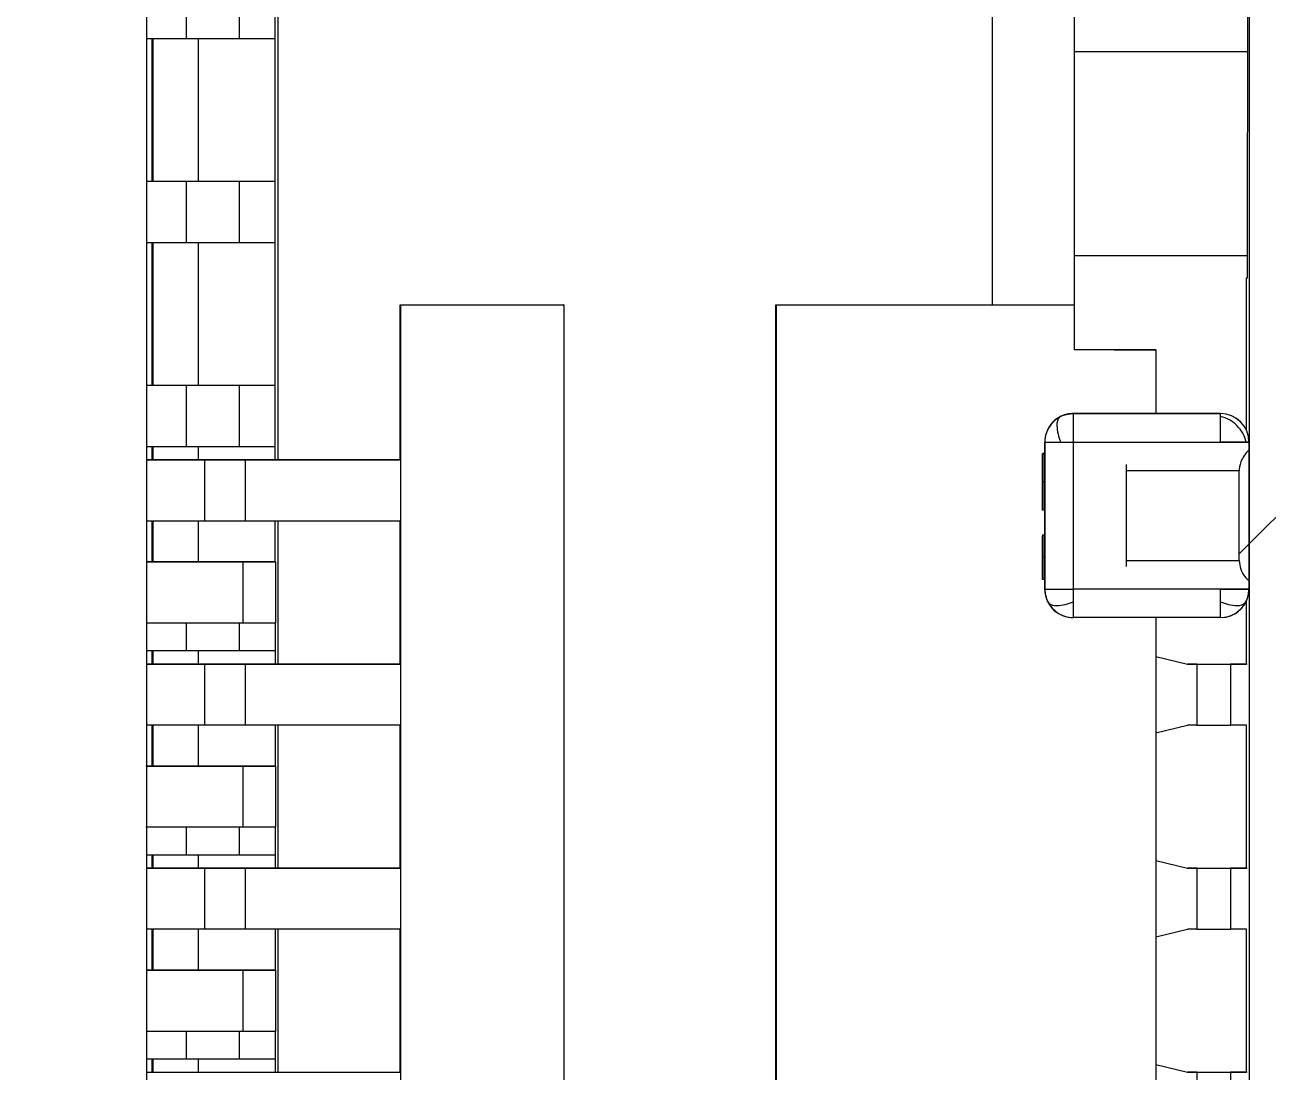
# Model space of a CAD drawing. Header units: millimetres. Extents: x -1 to 366, y 0 to 340.
# Drawn here: x 155.072 to 158.117, y 260.405 to 262.971 of the extents above; entities that cross this region are included whole.
import ezdxf

# ---------------------------------------------------------------- set-up
doc = ezdxf.new("R2010")
doc.units = ezdxf.units.MM
pattern_1 = [(45, (-418.589, -72.4933), (-2.245064, 2.245064), [])]

msp = doc.modelspace()

# ---------------------------------------------------------------- hatches: boundary and pattern name
at = {"linetype": 'Continuous', "lineweight": 18}
h = msp.add_hatch(dxfattribs=at)
h.set_pattern_fill('ANSI31', style=0)
h.set_pattern_definition(pattern_1)
h.paths.add_polyline_path([(158.0699, 268.3267), (158.0699, 246.3457), (158.8696, 246.3457), (158.8696, 268.3267)], flags=0)
h = msp.add_hatch(dxfattribs=at)
h.set_pattern_fill('ANSI31', style=0)
h.set_pattern_definition(pattern_1)
edge = h.paths.add_edge_path(flags=0)
edge.add_line((155.3696, 249.1175), (155.3696, 265.6272))
edge.add_ellipse((-0.1292, 267.3724), major_axis=(-2090.9818, 0), ratio=0.000836927, start_angle=94.2208639, end_angle=94.2648177, ccw=False)
edge.add_line((153.7699, 265.6271), (153.7699, 249.1176))
edge.add_ellipse((-0.1292, 247.3724), major_axis=(-2090.9818, 0), ratio=0.000836927, start_angle=265.7351823, end_angle=265.7791361, ccw=False)
h = msp.add_hatch(dxfattribs=at)
h.set_pattern_fill('ANSI31', style=0)
h.set_pattern_definition(pattern_1)
edge = h.paths.add_edge_path(flags=0)
edge.add_spline(control_points=[(158.0458, 261.8783), (158.0458, 261.8416), (158.0458, 261.805), (158.0458, 261.7683), (158.0458, 261.7316), (158.0458, 261.695), (158.0458, 261.6583)], knot_values=[0, 0, 0, 0, 0.00011, 0.00011, 0.00011, 0.00022, 0.00022, 0.00022, 0.00022], weights=[1, 1, 1, 1, 1, 1, 1], degree=3, periodic=0)
edge.add_spline(control_points=[(158.0458, 261.6583), (158.0457, 261.6512), (158.0471, 261.644), (158.0495, 261.6373), (158.052, 261.6307), (158.0555, 261.6243), (158.0598, 261.6187), (158.0628, 261.6148), (158.0662, 261.6111), (158.0699, 261.6079)], knot_values=[0, 0, 0, 0, 0.000021, 0.000021, 0.000021, 0.000043, 0.000043, 0.000043, 0.000057, 0.000057, 0.000057, 0.000057], weights=[1, 1, 1, 1, 1, 1, 1, 1, 1, 1], degree=3, periodic=0)
edge.add_line((158.0699, 261.6079), (158.0699, 261.9287))
edge.add_spline(control_points=[(158.0699, 261.9287), (158.0691, 261.928), (158.0683, 261.9273), (158.0675, 261.9265), (158.0612, 261.9205), (158.0559, 261.9133), (158.0521, 261.9054), (158.0486, 261.8981), (158.0463, 261.8898), (158.0458, 261.8817), (158.0458, 261.8805), (158.0458, 261.8794), (158.0458, 261.8783)], knot_values=[0.000058, 0.000058, 0.000058, 0.000058, 0.000061, 0.000061, 0.000061, 0.000087, 0.000087, 0.000087, 0.000112, 0.000112, 0.000112, 0.000115, 0.000115, 0.000115, 0.000115], weights=[1, 1, 1, 1, 1, 1, 1, 1, 1, 1, 1, 1, 1], degree=3, periodic=0)

# ---------------------------------------------------------------- linework, layer by layer
at = {"color": 7, "linetype": 'Continuous', "lineweight": 25}
for p, q in [((158.0699, 268.3267), (158.0699, 261.6108)), ((155.3696, 265.6272), (155.3696, 249.1175)), ((155.6912, 264.2546), (155.6912, 261.9046)), ((155.6851, 261.9046), (155.6851, 264.0046)), ((157.4412, 262.2846), (157.4412, 263.8746)), ((157.4414, 262.2846), (157.4414, 263.8746)), ((157.6414, 263.8746), (157.6414, 262.2846)), ((155.4671, 263.0866), (155.4671, 262.9366)), ((155.5971, 262.9366), (155.5971, 263.0866)), ((155.4671, 262.9366), (155.3696, 262.9366)), ((155.3827, 262.9366), (155.3827, 262.5866)), ((155.3862, 262.5866), (155.3862, 262.9366)), ((155.5971, 262.9366), (155.4671, 262.9366)), ((155.4964, 262.9366), (155.4964, 262.5866)), ((155.4965, 262.9366), (155.4965, 262.5866)), ((155.6851, 262.9366), (155.5971, 262.9366)), ((158.0665, 262.9046), (157.6414, 262.9046)), ((155.4671, 262.5866), (155.3696, 262.5866)), ((155.4671, 262.5866), (155.4671, 262.4366)), ((155.5971, 262.5866), (155.4671, 262.5866)), ((155.5971, 262.4366), (155.5971, 262.5866)), ((155.6851, 262.5866), (155.5971, 262.5866)), ((155.4671, 262.4366), (155.3696, 262.4366)), ((155.3827, 262.4366), (155.3827, 262.0866)), ((155.3862, 262.0866), (155.3862, 262.4366)), ((155.5971, 262.4366), (155.4671, 262.4366)), ((155.4964, 262.4366), (155.4964, 262.0866)), ((155.4965, 262.4366), (155.4965, 262.0866)), ((155.6851, 262.4366), (155.5971, 262.4366)), ((158.0662, 262.4046), (157.6414, 262.4046)), ((158.0636, 261.9771), (158.0636, 262.3507)), ((158.0636, 262.3507), (158.066, 262.3507)), ((158.0636, 262.3507), (158.066, 262.3507)), ((155.9912, 262.2846), (155.9916, 262.2846)), ((155.9912, 261.9046), (155.9912, 262.2846)), ((155.9912, 262.2846), (156.3912, 262.2846)), ((155.9916, 262.2846), (155.9916, 247.8296)), ((155.9916, 262.2846), (156.3916, 262.2846)), ((156.3916, 262.2846), (156.3912, 262.2846)), ((156.3916, 262.2846), (156.3916, 247.8296)), ((156.9112, 262.2846), (156.9116, 262.2846)), ((156.9112, 262.2846), (157.4412, 262.2846)), ((156.9112, 247.8296), (156.9112, 262.2846)), ((156.9116, 262.2846), (157.6416, 262.2846)), ((156.9116, 262.2846), (156.9116, 247.8296)), ((157.4412, 262.2846), (157.4414, 262.2846)), ((157.4414, 262.2846), (157.6414, 262.2846)), ((157.6414, 262.2846), (157.6416, 262.2846)), ((157.6416, 262.2846), (157.6416, 262.1746)), ((157.8416, 262.1746), (157.6416, 262.1746)), ((157.7395, 262.1746), (157.6416, 262.1746)), ((157.7395, 262.1746), (157.8395, 262.1746)), ((157.8395, 262.1746), (157.8416, 262.1746)), ((157.8416, 262.1746), (157.8416, 262.0183)), ((155.4671, 262.0866), (155.3696, 262.0866)), ((155.4671, 262.0866), (155.4671, 261.9366)), ((155.5971, 262.0866), (155.4671, 262.0866)), ((155.5971, 261.9366), (155.5971, 262.0866)), ((155.6851, 262.0866), (155.5971, 262.0866)), ((157.6396, 262.0183), (157.6398, 262.0183)), ((157.6396, 262.0183), (157.9996, 262.0183)), ((157.9996, 262.0183), (157.6396, 262.0183)), ((157.6398, 262.0183), (157.9998, 262.0183)), ((157.9996, 262.0183), (157.9998, 262.0183)), ((155.4671, 261.9366), (155.3696, 261.9366)), ((155.3827, 261.9366), (155.3827, 261.9046)), ((155.3862, 261.9046), (155.3862, 261.9366)), ((155.5971, 261.9366), (155.4671, 261.9366)), ((155.4964, 261.9366), (155.4964, 261.9046)), ((155.4965, 261.9366), (155.4965, 261.9046)), ((155.6851, 261.9366), (155.5971, 261.9366)), ((157.5692, 261.9483), (157.5691, 261.9483)), ((157.5691, 261.9483), (157.5691, 261.92)), ((157.5692, 261.9483), (157.5692, 261.92)), ((157.5692, 261.9483), (157.5692, 261.92)), ((157.5696, 261.9483), (157.5692, 261.9483)), ((157.5696, 261.9483), (157.5698, 261.9483)), ((157.5696, 261.5883), (157.5696, 261.9483)), ((157.5696, 261.9483), (157.5696, 261.5883)), ((157.5698, 261.5883), (157.5698, 261.9483)), ((157.5698, 261.9483), (157.6085, 261.9483)), ((157.6085, 261.9483), (157.6398, 261.9483)), ((157.6398, 261.5883), (157.6398, 261.9483)), ((157.6398, 261.9483), (157.9998, 261.9483)), ((158.0624, 261.9483), (157.9998, 261.9483)), ((157.9998, 261.9483), (157.9998, 261.9482)), ((158.0698, 261.9483), (158.0624, 261.9483)), ((158.0699, 261.6079), (158.0699, 261.9287)), ((155.5119, 261.9046), (155.3696, 261.9046)), ((155.3696, 261.9046), (155.6113, 261.9046)), ((155.6114, 261.9046), (155.5115, 261.9046)), ((155.5115, 261.9046), (155.5119, 261.9046)), ((155.5119, 261.9046), (155.5119, 261.7546)), ((155.6113, 261.9046), (155.9913, 261.9046)), ((155.9914, 261.9046), (155.6114, 261.9046)), ((155.6114, 261.9046), (155.6114, 261.7546)), ((155.9914, 261.9046), (155.9913, 261.9046)), ((155.9914, 261.9046), (155.9914, 261.7546)), ((157.5643, 261.92), (157.5643, 261.92)), ((157.5643, 261.9196), (157.5643, 261.8918)), ((157.5645, 261.92), (157.5646, 261.92)), ((157.5695, 261.92), (157.5645, 261.92)), ((157.5646, 261.8918), (157.5645, 261.9196)), ((157.5646, 261.92), (157.5696, 261.92)), ((157.5695, 261.92), (157.5696, 261.92)), ((157.5644, 261.8933), (157.5643, 261.8933)), ((157.5643, 261.8873), (157.5643, 261.8725)), ((157.5643, 261.8725), (157.5643, 261.8725)), ((157.5644, 261.8725), (157.5643, 261.8725)), ((157.5644, 261.8933), (157.5646, 261.8933)), ((157.5644, 261.8933), (157.5644, 261.8933)), ((157.5644, 261.8387), (157.5644, 261.8706)), ((157.5644, 261.8387), (157.5644, 261.8706)), ((157.5644, 261.8704), (157.5644, 261.8388)), ((157.5645, 261.891), (157.5645, 261.891)), ((157.5645, 261.8804), (157.5645, 261.891)), ((157.5645, 261.891), (157.5645, 261.8804)), ((157.5645, 261.8804), (157.5645, 261.8102)), ((157.5645, 261.7861), (157.5645, 261.8804)), ((157.5645, 261.8804), (157.5645, 261.8804)), ((157.5645, 261.8804), (157.5645, 261.8804)), ((157.5645, 261.8704), (157.5645, 261.8388)), ((157.7698, 261.8783), (157.7698, 261.8932)), ((157.7698, 261.6583), (157.7698, 261.8783)), ((158.0458, 261.6583), (158.0458, 261.8783)), ((157.5644, 261.8577), (157.5643, 261.8577)), ((157.5644, 261.8426), (157.5643, 261.8426)), ((157.5643, 261.8403), (157.5643, 261.7864)), ((157.5644, 261.8403), (157.5643, 261.8403)), ((157.5644, 261.8388), (157.5644, 261.8069)), ((157.5644, 261.8068), (157.5644, 261.8387)), ((157.5644, 261.8068), (157.5644, 261.8387)), ((157.5645, 261.8388), (157.5645, 261.8069)), ((157.5645, 261.8388), (157.5645, 261.8388)), ((157.5696, 261.8509), (157.5646, 261.8509)), ((157.5643, 261.7987), (157.5643, 261.8266)), ((157.5643, 261.8099), (157.5643, 261.7821)), ((157.5645, 261.8102), (157.5645, 261.8102)), ((157.5645, 261.8102), (157.5645, 261.8006)), ((157.5645, 261.7821), (157.5646, 261.8099)), ((157.5643, 261.7864), (157.5643, 261.7987)), ((157.5643, 261.7987), (157.5643, 261.7987)), ((157.5643, 261.7987), (157.5643, 261.7987)), ((157.5643, 261.7864), (157.5643, 261.7864)), ((157.5643, 261.7817), (157.5643, 261.7817)), ((157.5693, 261.7817), (157.5643, 261.7817)), ((157.5646, 261.7843), (157.5644, 261.7843)), ((157.5644, 261.7843), (157.5644, 261.7843)), ((157.5646, 261.8006), (157.5645, 261.8006)), ((157.5645, 261.7861), (157.5645, 261.7861)), ((157.5646, 261.7861), (157.5645, 261.7861)), ((157.5646, 261.7817), (157.5645, 261.7817)), ((157.5696, 261.7817), (157.5646, 261.7817)), ((157.5691, 261.7817), (157.5691, 261.721)), ((157.5692, 261.7817), (157.5692, 261.721)), ((157.5692, 261.7817), (157.5692, 261.721)), ((155.5119, 261.7546), (155.3696, 261.7546)), ((155.3827, 261.7546), (155.3827, 261.6546)), ((155.3862, 261.6546), (155.3862, 261.7546)), ((155.4964, 261.7546), (155.4964, 261.6546)), ((155.4965, 261.7546), (155.4965, 261.6546)), ((155.6114, 261.7546), (155.5115, 261.7546)), ((155.9914, 261.7546), (155.6114, 261.7546)), ((155.6851, 261.6546), (155.6851, 261.7546)), ((155.6912, 261.7546), (155.6912, 261.4046)), ((155.9912, 261.4046), (155.9912, 261.7546)), ((157.5643, 261.7066), (157.5643, 261.7188)), ((157.5643, 261.7188), (157.5643, 261.7188)), ((157.5643, 261.7188), (157.5643, 261.7039)), ((157.5644, 261.7188), (157.5643, 261.7188)), ((157.5644, 261.721), (157.5645, 261.721)), ((157.5644, 261.7188), (157.5644, 261.6828)), ((157.5644, 261.6828), (157.5644, 261.7188)), ((157.5644, 261.7188), (157.5644, 261.7188)), ((157.5645, 261.721), (157.5695, 261.721)), ((157.5643, 261.7066), (157.5643, 261.7066)), ((157.5644, 261.6664), (157.5644, 261.6983)), ((157.5644, 261.6981), (157.5644, 261.6665)), ((157.5644, 261.6828), (157.5645, 261.6828)), ((157.5644, 261.6715), (157.5644, 261.6828)), ((157.5644, 261.6828), (157.5644, 261.6828)), ((157.5645, 261.6828), (157.5644, 261.6828)), ((157.5645, 261.6664), (157.5645, 261.6983)), ((157.5645, 261.6981), (157.5645, 261.6665)), ((157.5645, 261.6828), (157.5645, 261.668)), ((157.5695, 261.6983), (157.5695, 261.6664)), ((155.6053, 261.6546), (155.3696, 261.6546)), ((155.3696, 261.6546), (155.5046, 261.6546)), ((155.5046, 261.6546), (155.505, 261.6546)), ((155.505, 261.6546), (155.6051, 261.6546)), ((155.6051, 261.6546), (155.6851, 261.6546)), ((155.6853, 261.6546), (155.6053, 261.6546)), ((155.6053, 261.6546), (155.6053, 261.5046)), ((155.6851, 261.6546), (155.6853, 261.6546)), ((155.6853, 261.6546), (155.6853, 261.5046)), ((157.5644, 261.6715), (157.5645, 261.6715)), ((157.5644, 261.6306), (157.5644, 261.6715)), ((157.5645, 261.6715), (157.5644, 261.6306)), ((157.5644, 261.6141), (157.5644, 261.6715)), ((157.5644, 261.6715), (157.5644, 261.6715)), ((157.5645, 261.668), (157.5644, 261.6141)), ((157.5644, 261.6665), (157.5644, 261.6346)), ((157.5644, 261.6345), (157.5644, 261.6664)), ((157.5645, 261.6665), (157.5645, 261.6346)), ((157.5695, 261.6665), (157.5645, 261.6665)), ((157.5645, 261.6345), (157.5645, 261.6664)), ((157.5695, 261.6664), (157.5695, 261.6345)), ((157.7698, 261.6433), (157.7698, 261.6583)), ((157.5644, 261.6414), (157.5643, 261.6414)), ((157.5643, 261.6331), (157.5643, 261.6182)), ((157.5643, 261.6273), (157.5643, 261.6331)), ((157.5643, 261.6283), (157.5643, 261.6283)), ((157.5693, 261.6119), (157.5643, 261.6119)), ((157.5644, 261.6141), (157.5644, 261.6141)), ((157.5645, 261.612), (157.5644, 261.612)), ((157.5695, 261.612), (157.5645, 261.612)), ((157.5691, 261.6119), (157.5691, 261.5883)), ((157.5692, 261.6119), (157.5692, 261.5883)), ((157.5692, 261.6119), (157.5692, 261.5883)), ((158.0699, 261.6079), (158.0699, 246.3457)), ((157.5692, 261.5883), (157.5691, 261.5883)), ((157.5696, 261.5883), (157.5692, 261.5883)), ((157.5696, 261.5883), (157.5698, 261.5883)), ((157.5698, 261.5883), (157.6398, 261.5883)), ((157.9998, 261.5883), (157.6398, 261.5883)), ((158.0699, 261.5883), (157.9845, 261.5883)), ((157.9998, 261.5884), (157.9998, 261.5883)), ((157.9998, 261.5883), (158.0698, 261.5883)), ((158.0636, 261.4046), (158.0636, 261.5595)), ((155.6053, 261.5046), (155.3696, 261.5046)), ((155.4671, 261.5046), (155.4671, 261.4366)), ((155.5971, 261.4366), (155.5971, 261.5046)), ((155.6853, 261.5046), (155.6053, 261.5046)), ((155.6851, 261.5046), (155.6851, 261.4046)), ((157.6396, 261.5183), (157.6398, 261.5183)), ((157.9998, 261.5183), (157.6398, 261.5183)), ((157.8416, 261.5183), (157.8416, 259.5036)), ((155.4671, 261.4366), (155.3696, 261.4366)), ((155.3827, 261.4366), (155.3827, 261.4046)), ((155.3862, 261.4046), (155.3862, 261.4366)), ((155.5971, 261.4366), (155.4671, 261.4366)), ((155.4964, 261.4366), (155.4964, 261.4046)), ((155.4965, 261.4366), (155.4965, 261.4046)), ((155.6851, 261.4366), (155.5971, 261.4366)), ((157.8416, 261.4232), (157.9195, 261.4046)), ((155.5119, 261.4046), (155.3696, 261.4046)), ((155.3696, 261.4046), (155.6113, 261.4046)), ((155.6114, 261.4046), (155.5115, 261.4046)), ((155.5115, 261.4046), (155.5119, 261.4046)), ((155.5119, 261.4046), (155.5119, 261.2546)), ((155.6113, 261.4046), (155.9913, 261.4046)), ((155.9914, 261.4046), (155.6114, 261.4046)), ((155.6114, 261.4046), (155.6114, 261.2546)), ((155.9914, 261.4046), (155.9913, 261.4046)), ((155.9914, 261.4046), (155.9914, 261.2546)), ((157.9421, 261.4046), (157.9195, 261.4046)), ((157.9195, 261.4046), (157.9968, 261.4046)), ((157.9421, 261.4046), (157.9421, 261.2546)), ((157.9421, 261.4046), (158.0248, 261.4046)), ((157.9968, 261.4046), (158.0452, 261.4046)), ((158.0653, 261.4046), (158.0248, 261.4046)), ((158.0248, 261.4046), (158.0248, 261.2546)), ((158.0452, 261.4046), (158.0636, 261.4046)), ((155.5119, 261.2546), (155.3696, 261.2546)), ((155.3827, 261.2546), (155.3827, 261.1546)), ((155.3862, 261.1546), (155.3862, 261.2546)), ((155.4964, 261.2546), (155.4964, 261.1546)), ((155.4965, 261.2546), (155.4965, 261.1546)), ((155.6114, 261.2546), (155.5115, 261.2546)), ((155.9914, 261.2546), (155.6114, 261.2546)), ((155.6851, 261.2546), (155.6851, 261.1546)), ((155.6912, 261.2546), (155.6912, 260.9046)), ((155.9912, 260.9046), (155.9912, 261.2546)), ((157.8416, 261.236), (157.9195, 261.2546)), ((157.9421, 261.2546), (157.9195, 261.2546)), ((157.9421, 261.2546), (158.0248, 261.2546)), ((158.0636, 261.2546), (158.0248, 261.2546)), ((158.0636, 260.9046), (158.0636, 261.2546)), ((155.6053, 261.1546), (155.3682, 261.1546)), ((155.3696, 261.1546), (155.5046, 261.1546)), ((155.5046, 261.1546), (155.505, 261.1546)), ((155.505, 261.1546), (155.6051, 261.1546)), ((155.6051, 261.1546), (155.6851, 261.1546)), ((155.6853, 261.1546), (155.6053, 261.1546)), ((155.6053, 261.1546), (155.6053, 261.0046)), ((155.6851, 261.1546), (155.6853, 261.1546)), ((155.6853, 261.1546), (155.6853, 261.0046)), ((155.6053, 261.0046), (155.3682, 261.0046)), ((155.4671, 261.0046), (155.4671, 260.9366)), ((155.5971, 260.9366), (155.5971, 261.0046)), ((155.6853, 261.0046), (155.6053, 261.0046)), ((155.6851, 261.0046), (155.6851, 260.9046)), ((155.4671, 260.9366), (155.3696, 260.9366)), ((155.3827, 260.9366), (155.3827, 260.9046)), ((155.3862, 260.9046), (155.3862, 260.9366)), ((155.5971, 260.9366), (155.4671, 260.9366)), ((155.4964, 260.9366), (155.4964, 260.9046)), ((155.4965, 260.9366), (155.4965, 260.9046)), ((155.6851, 260.9366), (155.5971, 260.9366)), ((157.8416, 260.9232), (157.9195, 260.9046)), ((155.5119, 260.9046), (155.3696, 260.9046)), ((155.3696, 260.9046), (155.6113, 260.9046)), ((155.6114, 260.9046), (155.5115, 260.9046)), ((155.5115, 260.9046), (155.5119, 260.9046)), ((155.5119, 260.9046), (155.5119, 260.7546)), ((155.6113, 260.9046), (155.9913, 260.9046)), ((155.9914, 260.9046), (155.6114, 260.9046)), ((155.6114, 260.9046), (155.6114, 260.7546)), ((155.9914, 260.9046), (155.9913, 260.9046)), ((155.9914, 260.9046), (155.9914, 260.7546)), ((157.9421, 260.9046), (157.9195, 260.9046)), ((157.9195, 260.9046), (157.9968, 260.9046)), ((157.9421, 260.9046), (157.9421, 260.7546)), ((157.9421, 260.9046), (158.0248, 260.9046)), ((157.9968, 260.9046), (158.0452, 260.9046)), ((158.0653, 260.9046), (158.0248, 260.9046)), ((158.0248, 260.9046), (158.0248, 260.7546)), ((158.0452, 260.9046), (158.0636, 260.9046)), ((155.5119, 260.7546), (155.3696, 260.7546)), ((155.3827, 260.7546), (155.3827, 260.6546)), ((155.3862, 260.6546), (155.3862, 260.7546)), ((155.4964, 260.7546), (155.4964, 260.6546)), ((155.4965, 260.7546), (155.4965, 260.6546)), ((155.6114, 260.7546), (155.5115, 260.7546)), ((155.9914, 260.7546), (155.6114, 260.7546)), ((155.6851, 260.7546), (155.6851, 260.6546)), ((155.6912, 260.7546), (155.6912, 260.4046)), ((155.9912, 260.4046), (155.9912, 260.7546)), ((157.8416, 260.736), (157.9195, 260.7546)), ((157.9421, 260.7546), (157.9195, 260.7546)), ((157.9421, 260.7546), (158.0248, 260.7546)), ((158.0636, 260.7546), (158.0248, 260.7546)), ((158.0636, 260.4046), (158.0636, 260.7546)), ((155.6053, 260.6546), (155.3696, 260.6546)), ((155.3696, 260.6546), (155.5046, 260.6546)), ((155.5046, 260.6546), (155.505, 260.6546)), ((155.505, 260.6546), (155.6051, 260.6546)), ((155.6051, 260.6546), (155.6851, 260.6546)), ((155.6853, 260.6546), (155.6053, 260.6546)), ((155.6053, 260.6546), (155.6053, 260.5046)), ((155.6851, 260.6546), (155.6853, 260.6546)), ((155.6853, 260.6546), (155.6853, 260.5046)), ((155.6053, 260.5046), (155.3696, 260.5046)), ((155.4671, 260.5046), (155.4671, 260.4366)), ((155.5971, 260.4366), (155.5971, 260.5046)), ((155.6853, 260.5046), (155.6053, 260.5046)), ((155.6851, 260.5046), (155.6851, 260.4046)), ((155.4671, 260.4366), (155.3696, 260.4366)), ((155.3827, 260.4366), (155.3827, 260.4046)), ((155.3862, 260.4046), (155.3862, 260.4366)), ((155.5971, 260.4366), (155.4671, 260.4366)), ((155.4964, 260.4366), (155.4964, 260.4046)), ((155.4965, 260.4366), (155.4965, 260.4046)), ((155.6851, 260.4366), (155.5971, 260.4366)), ((155.3696, 260.4046), (155.6113, 260.4046)), ((155.6113, 260.4046), (155.9913, 260.4046)), ((155.9914, 260.4046), (155.9913, 260.4046)), ((157.8416, 260.4232), (157.9195, 260.4046)), ((157.9421, 260.4046), (157.9195, 260.4046)), ((157.9195, 260.4046), (157.9968, 260.4046)), ((157.9421, 260.4046), (157.9421, 260.2546)), ((157.9421, 260.4046), (158.0248, 260.4046)), ((157.9968, 260.4046), (158.0452, 260.4046)), ((158.0653, 260.4046), (158.0248, 260.4046)), ((158.0248, 260.4046), (158.0248, 260.2546)), ((158.0452, 260.4046), (158.0636, 260.4046))]:
    msp.add_line(p, q, dxfattribs=at)
at = {"color": 7, "linetype": 'Continuous', "lineweight": 25, "flags": 128}
for points in [[(157.6154, 262.014), (157.626, 262.017), (157.6396, 262.0183)], [(157.6115, 262.0124), (157.6007, 262.0065), (157.5917, 261.9993)], [(157.6095, 262.0117), (157.6003, 262.0065), (157.5923, 262.0003)], [(157.6095, 262.0117), (157.6003, 262.0065), (157.5923, 262.0003)], [(157.5978, 262.0049), (157.5944, 262.0022), (157.5926, 262.0007)], [(157.6088, 262.0114), (157.6023, 262.0079), (157.5978, 262.0049)], [(157.5736, 261.565), (157.571, 261.5747), (157.5696, 261.5883)], [(157.5757, 261.5597), (157.5814, 261.5494), (157.5886, 261.5403)], [(157.6398, 261.557), (157.6398, 261.5607), (157.6398, 261.5645), (157.6398, 261.5683), (157.6398, 261.5722), (157.6398, 261.5762), (157.6398, 261.5802), (157.6398, 261.5843), (157.6398, 261.5883)], [(157.9998, 261.557), (157.9998, 261.5607), (157.9998, 261.5645), (157.9998, 261.5683), (157.9998, 261.5722), (157.9998, 261.5762), (157.9998, 261.5802), (157.9998, 261.5843), (157.9998, 261.5883)], [(157.5767, 261.5567), (157.581, 261.5494), (157.5873, 261.5414)], [(157.5767, 261.5567), (157.581, 261.5494), (157.5873, 261.5414)], [(157.5878, 261.5406), (157.5944, 261.5344), (157.5983, 261.5314)]]:
    msp.add_lwpolyline(points, dxfattribs=at)
at = {"color": 7, "linetype": 'Continuous', "lineweight": 25}
for centre, radius, start, end in [((-130.6324, 262.9518), 288.699, 359.880704, 0.119057), ((157.6398, 261.9483), 0.07, 103.4808, 116.5651), ((157.6398, 261.9483), 0.07, 90, 103.4808), ((136.7321, 261.9658), 20.9077, 359.95204, 0.14387), ((157.9996, 261.9483), 0.07, 360, 90), ((157.9998, 261.9483), 0.07, 360, 90), ((157.2041, 262.0118), 0.7957, 359.9371, 0.4692), ((157.6396, 261.9483), 0.07, 137.2833, 180), ((157.6398, 261.9483), 0.07, 143.7801, 180), ((157.6398, 261.9483), 0.07, 116.5651, 143.7801), ((157.6396, 261.9483), 0.07, 111.797, 131.9568), ((157.6247, 261.9919), 0.0255, 136.5522, 187.08), ((157.7135, 261.9933), 0.1142, 182.2714, 203.1835), ((112.2381, 261.9559), 45.7617, 359.99044, 0.06883), ((157.9831, 261.9325), 0.0802, 44.5128, 77.9457), ((157.9841, 261.9316), 0.0801, 12.0431, 45.4908), ((157.6398, 261.5883), 0.07, 180, 193.8067), ((157.6398, 261.5883), 0.07, 193.8067, 206.565), ((157.6396, 261.5883), 0.07, 202.1371, 221.9749), ((157.9996, 261.5883), 0.07, 270, 0), ((157.9998, 261.5883), 0.07, 333.4158, 360), ((157.6398, 261.5883), 0.07, 206.565, 234.0275), ((157.5963, 261.5733), 0.0256, 226.5094, 277.0085), ((157.6396, 261.5883), 0.07, 227.2596, 270), ((157.6398, 261.5883), 0.07, 234.0275, 270), ((157.595, 261.6618), 0.114, 272.2219, 293.1716), ((148.5213, 261.55), 9.1185, 359.80083, 0.04397), ((157.9998, 261.5883), 0.07, 270, 333.4158), ((158.0447, 261.6617), 0.1139, 246.8158, 267.7681), ((148.8813, 261.55), 9.1185, 359.80083, 0.04397), ((158.0437, 261.571), 0.0234, 261.4896, 323.201)]:
    msp.add_arc(centre, radius, start, end, dxfattribs=at)
for points, knots in [([(157.6235, 262.0162), (157.6224, 262.016), (157.6185, 262.0152), (157.6124, 262.0129), (157.6082, 262.0105), (157.6061, 262.0094)], [0, 0, 0, 0, 0.163531, 0.598031, 1, 1, 1, 1]), ([(157.6061, 262.0094), (157.6026, 262.0073), (157.5945, 262.0024), (157.5865, 261.9952), (157.5836, 261.9898), (157.5835, 261.9895)], [0, 0, 0, 0, 0.425777, 0.971474, 1, 1, 1, 1]), ([(157.9385, 261.9483), (157.9431, 261.9483), (157.9954, 261.9483), (158.0343, 261.9483), (158.0699, 261.9483)], [0, 0, 0, 0, 0.088876, 1, 1, 1, 1]), ([(158.0699, 261.9287), (158.0691, 261.928), (158.0618, 261.9214), (158.051, 261.9066), (158.0459, 261.8887), (158.0458, 261.8794), (158.0458, 261.8783)], [0, 0, 0, 0, 0.0575567, 0.5122134, 0.9415258, 1, 1, 1, 1]), ([(158.0699, 261.9287), (158.0699, 261.9291), (158.0699, 261.9406), (158.0699, 261.9445), (158.0699, 261.9483)], [0, 0, 0, 0, 0.033581, 1, 1, 1, 1]), ([(157.5642, 261.8509), (157.5642, 261.8585), (157.5642, 261.8729), (157.5643, 261.8971), (157.5643, 261.9113), (157.5643, 261.92)], [0, 0, 0, 0, 0.30177, 0.573196, 1, 1, 1, 1]), ([(157.5646, 261.92), (157.5646, 261.9089), (157.5646, 261.8882), (157.5646, 261.8627), (157.5646, 261.8509)], [0, 0, 0, 0, 0.537554, 1, 1, 1, 1]), ([(157.5696, 261.92), (157.5696, 261.9089), (157.5696, 261.8882), (157.5696, 261.8627), (157.5696, 261.8509)], [0, 0, 0, 0, 0.537554, 1, 1, 1, 1]), ([(157.5643, 261.8933), (157.5643, 261.8929), (157.5643, 261.8923), (157.5643, 261.8888), (157.5643, 261.8873)], [0, 0, 0, 0, 0.5891736, 1, 1, 1, 1]), ([(157.5643, 261.883), (157.5643, 261.8846), (157.5643, 261.8881), (157.5643, 261.8923), (157.5643, 261.8929), (157.5643, 261.8933)], [0, 0, 0, 0, 0.258014, 0.531707, 1, 1, 1, 1]), ([(157.5643, 261.8918), (157.5643, 261.8847), (157.5643, 261.8716), (157.5643, 261.8574), (157.5643, 261.8509)], [0, 0, 0, 0, 0.540571, 1, 1, 1, 1]), ([(157.5643, 261.8578), (157.5643, 261.8632), (157.5643, 261.8725), (157.5643, 261.8799), (157.5643, 261.883)], [0, 0, 0, 0, 0.578909, 1, 1, 1, 1]), ([(157.5643, 261.8781), (157.5643, 261.879), (157.5643, 261.8808), (157.5643, 261.881), (157.5643, 261.8811)], [0, 0, 0, 0, 0.557875, 1, 1, 1, 1]), ([(157.5643, 261.8811), (157.5643, 261.8808), (157.5643, 261.8803), (157.5643, 261.8765), (157.5643, 261.8748)], [0, 0, 0, 0, 0.558352, 1, 1, 1, 1]), ([(157.5643, 261.8725), (157.5643, 261.8736), (157.5643, 261.8758), (157.5643, 261.8773), (157.5643, 261.8781)], [0, 0, 0, 0, 0.489547, 1, 1, 1, 1]), ([(157.5643, 261.8748), (157.5643, 261.8721), (157.5643, 261.8669), (157.5643, 261.8607), (157.5643, 261.8577)], [0, 0, 0, 0, 0.515331, 1, 1, 1, 1]), ([(157.5644, 261.8387), (157.5644, 261.8469), (157.5644, 261.8611), (157.5644, 261.8774), (157.5644, 261.886), (157.5644, 261.8903), (157.5644, 261.8928), (157.5644, 261.8931), (157.5644, 261.8933)], [0, 0, 0, 0, 0.338871, 0.587953, 0.690412, 0.788303, 0.889184, 1, 1, 1, 1]), ([(157.5644, 261.8933), (157.5644, 261.8931), (157.5645, 261.8928), (157.5645, 261.8902), (157.5645, 261.8859), (157.5645, 261.8771), (157.5645, 261.8609), (157.5645, 261.8469), (157.5645, 261.8388)], [0, 0, 0, 0, 0.1123644, 0.2143572, 0.3131886, 0.4167315, 0.6662155, 1, 1, 1, 1]), ([(157.5644, 261.8933), (157.5644, 261.8931), (157.5644, 261.8928), (157.5644, 261.8902), (157.5644, 261.8859), (157.5644, 261.8771), (157.5644, 261.8609), (157.5644, 261.8469), (157.5644, 261.8388)], [0, 0, 0, 0, 0.112364, 0.214357, 0.313189, 0.416732, 0.666215, 1, 1, 1, 1]), ([(157.5644, 261.8816), (157.5644, 261.8814), (157.5645, 261.8809), (157.5645, 261.8786), (157.5645, 261.875), (157.5645, 261.872), (157.5645, 261.8704)], [0, 0, 0, 0, 0.2548291, 0.4930802, 0.7350012, 1, 1, 1, 1]), ([(157.5644, 261.8706), (157.5644, 261.8722), (157.5644, 261.8752), (157.5644, 261.8786), (157.5644, 261.881), (157.5644, 261.8814), (157.5644, 261.8816)], [0, 0, 0, 0, 0.265254, 0.507481, 0.745744, 1, 1, 1, 1]), ([(157.5644, 261.8816), (157.5644, 261.8814), (157.5644, 261.8809), (157.5644, 261.8786), (157.5644, 261.875), (157.5644, 261.872), (157.5644, 261.8704)], [0, 0, 0, 0, 0.254829, 0.49308, 0.735001, 1, 1, 1, 1]), ([(157.5644, 261.8706), (157.5644, 261.8722), (157.5644, 261.8752), (157.5644, 261.8786), (157.5644, 261.881), (157.5644, 261.8814), (157.5644, 261.8816)], [0, 0, 0, 0, 0.265254, 0.507481, 0.745744, 1, 1, 1, 1]), ([(157.5646, 261.8509), (157.5646, 261.8591), (157.5646, 261.8733), (157.5646, 261.8864), (157.5646, 261.8918)], [0, 0, 0, 0, 0.580934, 1, 1, 1, 1]), ([(158.0458, 261.8783), (158.038, 261.8783), (158.0204, 261.8783), (157.9679, 261.8783), (157.8825, 261.8783), (157.8072, 261.8783), (157.7698, 261.8783)], [0, 0, 0, 0, 0.133639, 0.299621, 0.653094, 1, 1, 1, 1]), ([(157.5643, 261.7817), (157.5643, 261.7929), (157.5642, 261.8136), (157.5642, 261.8391), (157.5642, 261.8509)], [0, 0, 0, 0, 0.539431, 1, 1, 1, 1]), ([(157.5643, 261.8325), (157.5643, 261.8341), (157.5643, 261.8373), (157.5643, 261.8458), (157.5643, 261.853), (157.5643, 261.8578)], [0, 0, 0, 0, 0.2497314, 0.503931, 1, 1, 1, 1]), ([(157.5643, 261.8577), (157.5643, 261.8558), (157.5643, 261.8524), (157.5643, 261.8469), (157.5643, 261.8442), (157.5643, 261.8426)], [0, 0, 0, 0, 0.337532, 0.61203, 1, 1, 1, 1]), ([(157.5643, 261.8509), (157.5643, 261.8426), (157.5643, 261.8284), (157.5643, 261.8154), (157.5643, 261.8099)], [0, 0, 0, 0, 0.5809759, 1, 1, 1, 1]), ([(157.5643, 261.8426), (157.5643, 261.8417), (157.5643, 261.8399), (157.5643, 261.8382), (157.5643, 261.8379), (157.5643, 261.8378)], [0, 0, 0, 0, 0.248556, 0.519292, 1, 1, 1, 1]), ([(157.5643, 261.8378), (157.5643, 261.838), (157.5643, 261.8384), (157.5643, 261.8398), (157.5643, 261.8403)], [0, 0, 0, 0, 0.6171205, 1, 1, 1, 1]), ([(157.5645, 261.8388), (157.5645, 261.8306), (157.5645, 261.8164), (157.5645, 261.8001), (157.5645, 261.7915), (157.5645, 261.7872), (157.5645, 261.7847), (157.5644, 261.7844), (157.5644, 261.7843)], [0, 0, 0, 0, 0.339798, 0.588213, 0.690159, 0.787863, 0.888855, 1, 1, 1, 1]), ([(157.5644, 261.8388), (157.5644, 261.8306), (157.5644, 261.8164), (157.5644, 261.8001), (157.5644, 261.7915), (157.5644, 261.7872), (157.5644, 261.7847), (157.5644, 261.7844), (157.5644, 261.7843)], [0, 0, 0, 0, 0.339798, 0.588213, 0.690159, 0.787863, 0.888855, 1, 1, 1, 1]), ([(157.5644, 261.7843), (157.5644, 261.7844), (157.5644, 261.7847), (157.5644, 261.7873), (157.5644, 261.7917), (157.5644, 261.8006), (157.5644, 261.8167), (157.5644, 261.8307), (157.5644, 261.8387)], [0, 0, 0, 0, 0.112067, 0.214012, 0.31317, 0.417462, 0.667811, 1, 1, 1, 1]), ([(157.5646, 261.8099), (157.5646, 261.817), (157.5646, 261.8301), (157.5646, 261.8443), (157.5646, 261.8509)], [0, 0, 0, 0, 0.538811, 1, 1, 1, 1]), ([(157.5646, 261.8509), (157.5646, 261.8433), (157.5646, 261.8288), (157.5646, 261.8046), (157.5646, 261.7904), (157.5646, 261.7817)], [0, 0, 0, 0, 0.300993, 0.572512, 1, 1, 1, 1]), ([(157.5696, 261.8509), (157.5696, 261.8433), (157.5696, 261.8288), (157.5696, 261.8046), (157.5696, 261.7904), (157.5696, 261.7817)], [0, 0, 0, 0, 0.300993, 0.572512, 1, 1, 1, 1]), ([(157.5643, 261.826), (157.5643, 261.826), (157.5643, 261.8261), (157.5643, 261.8307), (157.5643, 261.8325)], [0, 0, 0, 0, 0.5885102, 1, 1, 1, 1]), ([(157.5643, 261.8266), (157.5643, 261.8264), (157.5643, 261.8261), (157.5643, 261.826), (157.5643, 261.826)], [0, 0, 0, 0, 0.589156, 1, 1, 1, 1]), ([(157.5645, 261.8069), (157.5645, 261.8054), (157.5645, 261.8024), (157.5645, 261.7989), (157.5645, 261.7966), (157.5644, 261.7961), (157.5644, 261.7959)], [0, 0, 0, 0, 0.265517, 0.508152, 0.746474, 1, 1, 1, 1]), ([(157.5644, 261.8069), (157.5644, 261.8054), (157.5644, 261.8024), (157.5644, 261.7989), (157.5644, 261.7966), (157.5644, 261.7961), (157.5644, 261.7959)], [0, 0, 0, 0, 0.265517, 0.508152, 0.746474, 1, 1, 1, 1]), ([(157.5644, 261.7959), (157.5644, 261.7961), (157.5644, 261.7966), (157.5644, 261.7988), (157.5644, 261.8023), (157.5644, 261.8052), (157.5644, 261.8068)], [0, 0, 0, 0, 0.253889, 0.492271, 0.734744, 1, 1, 1, 1]), ([(157.5644, 261.7959), (157.5644, 261.7961), (157.5644, 261.7966), (157.5644, 261.7988), (157.5644, 261.8023), (157.5644, 261.8052), (157.5644, 261.8068)], [0, 0, 0, 0, 0.253889, 0.492271, 0.734744, 1, 1, 1, 1]), ([(157.5645, 261.8006), (157.5645, 261.8006), (157.5645, 261.8005), (157.5645, 261.7993), (157.5645, 261.7973), (157.5645, 261.7941), (157.5645, 261.7904), (157.5645, 261.7876), (157.5645, 261.7861)], [0, 0, 0, 0, 0.2447759, 0.4405339, 0.5967689, 0.7146818, 0.8458078, 1, 1, 1, 1]), ([(157.5644, 261.721), (157.5644, 261.7208), (157.5644, 261.7205), (157.5644, 261.7179), (157.5644, 261.7136), (157.5644, 261.7048), (157.5644, 261.6886), (157.5644, 261.6746), (157.5644, 261.6665)], [0, 0, 0, 0, 0.112364, 0.214357, 0.313189, 0.416732, 0.666215, 1, 1, 1, 1]), ([(157.5645, 261.6664), (157.5645, 261.6746), (157.5645, 261.6888), (157.5645, 261.7051), (157.5645, 261.7137), (157.5645, 261.718), (157.5645, 261.7206), (157.5645, 261.7208), (157.5645, 261.721)], [0, 0, 0, 0, 0.338871, 0.587953, 0.690412, 0.788303, 0.889184, 1, 1, 1, 1]), ([(157.5645, 261.721), (157.5645, 261.7208), (157.5645, 261.7205), (157.5645, 261.7179), (157.5645, 261.7136), (157.5645, 261.7048), (157.5645, 261.6886), (157.5645, 261.6746), (157.5645, 261.6665)], [0, 0, 0, 0, 0.112364, 0.214357, 0.313189, 0.416732, 0.666215, 1, 1, 1, 1]), ([(157.5695, 261.721), (157.5695, 261.7208), (157.5695, 261.7205), (157.5695, 261.7179), (157.5695, 261.7136), (157.5695, 261.7048), (157.5695, 261.6886), (157.5695, 261.6746), (157.5695, 261.6665)], [0, 0, 0, 0, 0.112364, 0.214357, 0.313189, 0.416732, 0.666215, 1, 1, 1, 1]), ([(157.5643, 261.6795), (157.5643, 261.6851), (157.5643, 261.6944), (157.5643, 261.7032), (157.5643, 261.7066)], [0, 0, 0, 0, 0.608503, 1, 1, 1, 1]), ([(157.5643, 261.7039), (157.5643, 261.6993), (157.5643, 261.6911), (157.5643, 261.6825), (157.5643, 261.6787)], [0, 0, 0, 0, 0.568418, 1, 1, 1, 1]), ([(157.5644, 261.7093), (157.5644, 261.7091), (157.5644, 261.7086), (157.5644, 261.7063), (157.5644, 261.7027), (157.5644, 261.6997), (157.5644, 261.6981)], [0, 0, 0, 0, 0.254829, 0.49308, 0.735001, 1, 1, 1, 1]), ([(157.5644, 261.6983), (157.5644, 261.6999), (157.5644, 261.7029), (157.5644, 261.7064), (157.5644, 261.7087), (157.5644, 261.7091), (157.5644, 261.7093)], [0, 0, 0, 0, 0.265254, 0.507481, 0.745744, 1, 1, 1, 1]), ([(157.5645, 261.7093), (157.5645, 261.7091), (157.5645, 261.7086), (157.5645, 261.7063), (157.5645, 261.7027), (157.5645, 261.6997), (157.5645, 261.6981)], [0, 0, 0, 0, 0.254829, 0.49308, 0.735001, 1, 1, 1, 1]), ([(157.5645, 261.6983), (157.5645, 261.6999), (157.5645, 261.7029), (157.5645, 261.7064), (157.5645, 261.7087), (157.5645, 261.7091), (157.5645, 261.7093)], [0, 0, 0, 0, 0.265254, 0.507481, 0.745744, 1, 1, 1, 1]), ([(157.5695, 261.7093), (157.5695, 261.7091), (157.5695, 261.7087), (157.5695, 261.7064), (157.5695, 261.7029), (157.5695, 261.6999), (157.5695, 261.6983)], [0, 0, 0, 0, 0.254256, 0.492519, 0.734746, 1, 1, 1, 1]), ([(157.5643, 261.6616), (157.5643, 261.6651), (157.5643, 261.6714), (157.5643, 261.677), (157.5643, 261.6795)], [0, 0, 0, 0, 0.545051, 1, 1, 1, 1]), ([(157.5643, 261.6787), (157.5643, 261.6745), (157.5643, 261.6673), (157.5643, 261.6553), (157.5643, 261.6464), (157.5643, 261.6414)], [0, 0, 0, 0, 0.392348, 0.66087, 1, 1, 1, 1]), ([(157.5643, 261.6407), (157.5643, 261.6449), (157.5643, 261.6523), (157.5643, 261.6589), (157.5643, 261.6616)], [0, 0, 0, 0, 0.582881, 1, 1, 1, 1]), ([(157.5644, 261.6665), (157.5644, 261.6583), (157.5644, 261.6441), (157.5644, 261.6278), (157.5644, 261.6192), (157.5644, 261.6149), (157.5644, 261.6124), (157.5644, 261.6121), (157.5644, 261.612)], [0, 0, 0, 0, 0.339798, 0.588213, 0.690159, 0.787863, 0.888855, 1, 1, 1, 1]), ([(157.5645, 261.6665), (157.5645, 261.6583), (157.5645, 261.6441), (157.5645, 261.6278), (157.5645, 261.6192), (157.5645, 261.6149), (157.5645, 261.6124), (157.5645, 261.6121), (157.5645, 261.612)], [0, 0, 0, 0, 0.339798, 0.588213, 0.690159, 0.787863, 0.888855, 1, 1, 1, 1]), ([(157.5645, 261.612), (157.5645, 261.6121), (157.5645, 261.6124), (157.5645, 261.6151), (157.5645, 261.6195), (157.5645, 261.6283), (157.5645, 261.6444), (157.5645, 261.6584), (157.5645, 261.6664)], [0, 0, 0, 0, 0.112067, 0.214012, 0.31317, 0.417462, 0.667811, 1, 1, 1, 1]), ([(157.5695, 261.6665), (157.5695, 261.6583), (157.5695, 261.6441), (157.5695, 261.6278), (157.5695, 261.6192), (157.5695, 261.6149), (157.5695, 261.6124), (157.5695, 261.6121), (157.5695, 261.612)], [0, 0, 0, 0, 0.339798, 0.588213, 0.690159, 0.787863, 0.888855, 1, 1, 1, 1]), ([(157.7698, 261.6583), (157.8072, 261.6583), (157.8825, 261.6583), (157.9679, 261.6583), (158.0204, 261.6583), (158.038, 261.6583), (158.0458, 261.6583)], [0, 0, 0, 0, 0.346906, 0.700378, 0.866361, 1, 1, 1, 1]), ([(158.0458, 261.6583), (158.0465, 261.6512), (158.0481, 261.637), (158.0579, 261.6198), (158.0664, 261.6114), (158.0699, 261.6079)], [0, 0, 0, 0, 0.371482, 0.741341, 1, 1, 1, 1]), ([(157.5643, 261.6414), (157.5643, 261.6399), (157.5643, 261.637), (157.5643, 261.6322), (157.5643, 261.6297), (157.5643, 261.6283)], [0, 0, 0, 0, 0.317664, 0.600214, 1, 1, 1, 1]), ([(157.5643, 261.6119), (157.5643, 261.6121), (157.5643, 261.6124), (157.5643, 261.6157), (157.5643, 261.6216), (157.5643, 261.6302), (157.5643, 261.6371), (157.5643, 261.6407)], [0, 0, 0, 0, 0.211477, 0.39726, 0.572957, 0.776333, 1, 1, 1, 1]), ([(157.5643, 261.6283), (157.5643, 261.6269), (157.5643, 261.6244), (157.5643, 261.6241), (157.5643, 261.624)], [0, 0, 0, 0, 0.533571, 1, 1, 1, 1]), ([(157.5643, 261.624), (157.5643, 261.6243), (157.5643, 261.6247), (157.5643, 261.6265), (157.5643, 261.6273)], [0, 0, 0, 0, 0.559128, 1, 1, 1, 1]), ([(157.5644, 261.6346), (157.5644, 261.6331), (157.5644, 261.6301), (157.5644, 261.6266), (157.5644, 261.6243), (157.5644, 261.6238), (157.5644, 261.6236)], [0, 0, 0, 0, 0.265517, 0.508152, 0.746474, 1, 1, 1, 1]), ([(157.5644, 261.6236), (157.5644, 261.6238), (157.5644, 261.6243), (157.5644, 261.6265), (157.5644, 261.63), (157.5644, 261.6329), (157.5644, 261.6345)], [0, 0, 0, 0, 0.253889, 0.492271, 0.734744, 1, 1, 1, 1]), ([(157.5645, 261.6346), (157.5645, 261.6331), (157.5645, 261.6301), (157.5645, 261.6266), (157.5645, 261.6243), (157.5645, 261.6238), (157.5645, 261.6236)], [0, 0, 0, 0, 0.265517, 0.508152, 0.746474, 1, 1, 1, 1]), ([(157.5645, 261.6236), (157.5645, 261.6238), (157.5645, 261.6243), (157.5645, 261.6265), (157.5645, 261.63), (157.5645, 261.6329), (157.5645, 261.6345)], [0, 0, 0, 0, 0.253889, 0.492271, 0.734744, 1, 1, 1, 1]), ([(157.5695, 261.6345), (157.5695, 261.6329), (157.5695, 261.63), (157.5695, 261.6265), (157.5695, 261.6243), (157.5695, 261.6238), (157.5695, 261.6236)], [0, 0, 0, 0, 0.265256, 0.507729, 0.746111, 1, 1, 1, 1]), ([(157.5643, 261.6182), (157.5643, 261.6164), (157.5643, 261.613), (157.5643, 261.6122), (157.5643, 261.6119)], [0, 0, 0, 0, 0.531325, 1, 1, 1, 1]), ([(158.0699, 261.5883), (158.0699, 261.5894), (158.0699, 261.5916), (158.0699, 261.6025), (158.0699, 261.6079)], [0, 0, 0, 0, 0.509407, 1, 1, 1, 1]), ([(157.5719, 261.5716), (157.5721, 261.5707), (157.5729, 261.5669), (157.5752, 261.5609), (157.5776, 261.5567), (157.5787, 261.5547)], [0, 0, 0, 0, 0.14788, 0.59043, 1, 1, 1, 1]), ([(157.5787, 261.5547), (157.5808, 261.5511), (157.5857, 261.5431), (157.5929, 261.535), (157.5985, 261.5321), (157.5988, 261.5319)], [0, 0, 0, 0, 0.421935, 0.962828, 1, 1, 1, 1])]:
    msp.add_open_spline(points, degree=3, knots=knots, dxfattribs=at)

doc.saveas('drawing.dxf')
